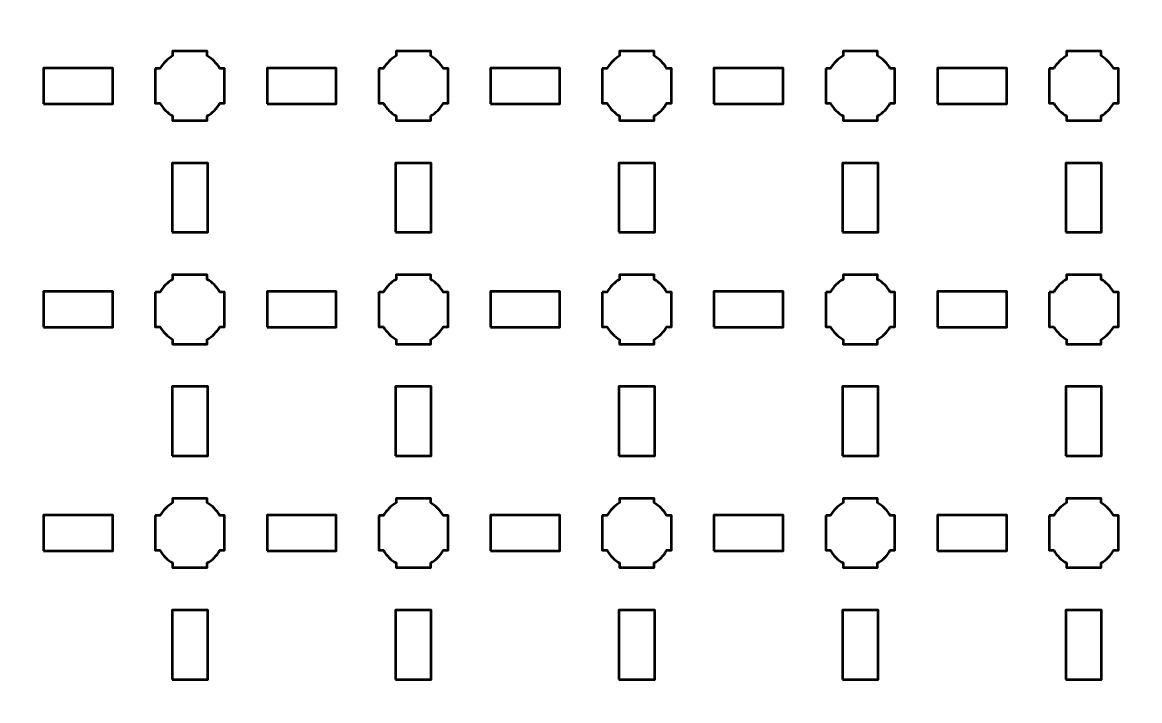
# Model space of a CAD drawing. Header units: centimetres. Extents: x -30.1 to 9.2, y -39.5 to 9.8.
# Drawn here: x -21 to -11, y -2.35 to 3.72 of the extents above; entities that cross this region are included whole.
import ezdxf

# ---------------------------------------------------------------- set-up
doc = ezdxf.new("R2010")
doc.units = ezdxf.units.CM
doc.header["$MEASUREMENT"] = 0
doc.layers.add('Layer 1', color=7, linetype='Continuous')

msp = doc.modelspace()

# ---------------------------------------------------------------- linework, layer by layer
at = {"layer": 'Layer 1', "color": 250, "lineweight": 53}
for points in [[(-20.81, 2.99), (-20.19, 2.99), (-20.19, 3.31), (-20.81, 3.31), (-20.81, 2.99)], [(-18.81, 2.99), (-18.19, 2.99), (-18.19, 3.31), (-18.81, 3.31), (-18.81, 2.99)], [(-16.81, 2.99), (-16.19, 2.99), (-16.19, 3.31), (-16.81, 3.31), (-16.81, 2.99)], [(-14.81, 2.99), (-14.19, 2.99), (-14.19, 3.31), (-14.81, 3.31), (-14.81, 2.99)], [(-12.81, 2.99), (-12.19, 2.99), (-12.19, 3.31), (-12.81, 3.31), (-12.81, 2.99)], [(-19.66, 1.84), (-19.34, 1.84), (-19.34, 2.46), (-19.66, 2.46), (-19.66, 1.84)], [(-17.66, 1.84), (-17.34, 1.84), (-17.34, 2.46), (-17.66, 2.46), (-17.66, 1.84)], [(-15.66, 1.84), (-15.34, 1.84), (-15.34, 2.46), (-15.66, 2.46), (-15.66, 1.84)], [(-13.66, 1.84), (-13.34, 1.84), (-13.34, 2.46), (-13.66, 2.46), (-13.66, 1.84)], [(-11.66, 1.84), (-11.34, 1.84), (-11.34, 2.46), (-11.66, 2.46), (-11.66, 1.84)], [(-20.81, 0.99), (-20.19, 0.99), (-20.19, 1.31), (-20.81, 1.31), (-20.81, 0.99)], [(-18.81, 0.99), (-18.19, 0.99), (-18.19, 1.31), (-18.81, 1.31), (-18.81, 0.99)], [(-16.81, 0.99), (-16.19, 0.99), (-16.19, 1.31), (-16.81, 1.31), (-16.81, 0.99)], [(-14.81, 0.99), (-14.19, 0.99), (-14.19, 1.31), (-14.81, 1.31), (-14.81, 0.99)], [(-12.81, 0.99), (-12.19, 0.99), (-12.19, 1.31), (-12.81, 1.31), (-12.81, 0.99)], [(-19.66, -0.16), (-19.34, -0.16), (-19.34, 0.46), (-19.66, 0.46), (-19.66, -0.16)], [(-17.66, -0.16), (-17.34, -0.16), (-17.34, 0.46), (-17.66, 0.46), (-17.66, -0.16)], [(-15.66, -0.16), (-15.34, -0.16), (-15.34, 0.46), (-15.66, 0.46), (-15.66, -0.16)], [(-13.66, -0.16), (-13.34, -0.16), (-13.34, 0.46), (-13.66, 0.46), (-13.66, -0.16)], [(-11.66, -0.16), (-11.34, -0.16), (-11.34, 0.46), (-11.66, 0.46), (-11.66, -0.16)], [(-20.81, -1.01), (-20.19, -1.01), (-20.19, -0.69), (-20.81, -0.69), (-20.81, -1.01)], [(-18.81, -1.01), (-18.19, -1.01), (-18.19, -0.69), (-18.81, -0.69), (-18.81, -1.01)], [(-16.81, -1.01), (-16.19, -1.01), (-16.19, -0.69), (-16.81, -0.69), (-16.81, -1.01)], [(-14.81, -1.01), (-14.19, -1.01), (-14.19, -0.69), (-14.81, -0.69), (-14.81, -1.01)], [(-12.81, -1.01), (-12.19, -1.01), (-12.19, -0.69), (-12.81, -0.69), (-12.81, -1.01)], [(-19.66, -2.16), (-19.34, -2.16), (-19.34, -1.54), (-19.66, -1.54), (-19.66, -2.16)], [(-17.66, -2.16), (-17.34, -2.16), (-17.34, -1.54), (-17.66, -1.54), (-17.66, -2.16)], [(-15.66, -2.16), (-15.34, -2.16), (-15.34, -1.54), (-15.66, -1.54), (-15.66, -2.16)], [(-13.66, -2.16), (-13.34, -2.16), (-13.34, -1.54), (-13.66, -1.54), (-13.66, -2.16)], [(-11.66, -2.16), (-11.34, -2.16), (-11.34, -1.54), (-11.66, -1.54), (-11.66, -2.16)]]:
    msp.add_lwpolyline(points, close=True, dxfattribs=at)
msp.add_open_spline([(-30.15, -39), (-30.15, -39), (-30.15, 9.3), (-30.15, 9.3), (-30.15, 9.3), (-30.15, 9.57609), (-29.92609, 9.8), (-29.65, 9.8), (-29.65, 9.8), (-29.65, 9.8), (8.65, 9.8), (8.65, 9.8), (8.65, 9.8), (8.92609, 9.8), (9.15, 9.57609), (9.15, 9.3), (9.15, 9.3), (9.15, 9.3), (9.15, -39), (9.15, -39), (9.15, -39), (9.15, -39.27609), (8.92609, -39.5), (8.65, -39.5), (8.65, -39.5), (8.65, -39.5), (-29.65, -39.5), (-29.65, -39.5), (-29.65, -39.5), (-29.92609, -39.5), (-30.15, -39.27609), (-30.15, -39)], degree=3, knots=[0, 0, 0, 0, 0.125, 0.125, 0.125, 0.125, 0.25, 0.25, 0.25, 0.25, 0.375, 0.375, 0.375, 0.375, 0.5, 0.5, 0.5, 0.5, 0.625, 0.625, 0.625, 0.625, 0.75, 0.75, 0.75, 0.75, 0.875, 0.875, 0.875, 0.875, 1, 1, 1, 1], dxfattribs=at)
at = {"layer": 'Layer 1', "lineweight": 53}
for points in [[(-19.81, 3.305), (-19.81, 3.305), (-19.76851, 3.305), (-19.76851, 3.305), (-19.76851, 3.305), (-19.74128, 3.35205), (-19.70205, 3.39128), (-19.655, 3.41851), (-19.655, 3.41851), (-19.655, 3.41851), (-19.655, 3.46), (-19.655, 3.46), (-19.655, 3.46), (-19.655, 3.46), (-19.5, 3.46), (-19.5, 3.46), (-19.5, 3.46), (-19.5, 3.46), (-19.345, 3.46), (-19.345, 3.46), (-19.345, 3.46), (-19.345, 3.46), (-19.345, 3.41851), (-19.345, 3.41851), (-19.345, 3.41851), (-19.29795, 3.39128), (-19.25872, 3.35205), (-19.23149, 3.305), (-19.23149, 3.305), (-19.23149, 3.305), (-19.19, 3.305), (-19.19, 3.305), (-19.19, 3.305), (-19.19, 3.305), (-19.19, 3.15), (-19.19, 3.15), (-19.19, 3.15), (-19.19, 3.15), (-19.19, 2.995), (-19.19, 2.995), (-19.19, 2.995), (-19.19, 2.995), (-19.23149, 2.995), (-19.23149, 2.995), (-19.23149, 2.995), (-19.25872, 2.94795), (-19.29795, 2.90872), (-19.345, 2.88149), (-19.345, 2.88149), (-19.345, 2.88149), (-19.345, 2.84), (-19.345, 2.84), (-19.345, 2.84), (-19.345, 2.84), (-19.5, 2.84), (-19.5, 2.84), (-19.5, 2.84), (-19.5, 2.84), (-19.655, 2.84), (-19.655, 2.84), (-19.655, 2.84), (-19.655, 2.84), (-19.655, 2.88149), (-19.655, 2.88149), (-19.655, 2.88149), (-19.70205, 2.90872), (-19.74128, 2.94795), (-19.76851, 2.995), (-19.76851, 2.995), (-19.76851, 2.995), (-19.81, 2.995), (-19.81, 2.995), (-19.81, 2.995), (-19.81, 2.995), (-19.81, 3.15), (-19.81, 3.15), (-19.81, 3.15), (-19.81, 3.15), (-19.81, 3.305), (-19.81, 3.305)], [(-17.81, 3.305), (-17.81, 3.305), (-17.76851, 3.305), (-17.76851, 3.305), (-17.76851, 3.305), (-17.74128, 3.35205), (-17.70205, 3.39128), (-17.655, 3.41851), (-17.655, 3.41851), (-17.655, 3.41851), (-17.655, 3.46), (-17.655, 3.46), (-17.655, 3.46), (-17.655, 3.46), (-17.5, 3.46), (-17.5, 3.46), (-17.5, 3.46), (-17.5, 3.46), (-17.345, 3.46), (-17.345, 3.46), (-17.345, 3.46), (-17.345, 3.46), (-17.345, 3.41851), (-17.345, 3.41851), (-17.345, 3.41851), (-17.29795, 3.39128), (-17.25872, 3.35205), (-17.23149, 3.305), (-17.23149, 3.305), (-17.23149, 3.305), (-17.19, 3.305), (-17.19, 3.305), (-17.19, 3.305), (-17.19, 3.305), (-17.19, 3.15), (-17.19, 3.15), (-17.19, 3.15), (-17.19, 3.15), (-17.19, 2.995), (-17.19, 2.995), (-17.19, 2.995), (-17.19, 2.995), (-17.23149, 2.995), (-17.23149, 2.995), (-17.23149, 2.995), (-17.25872, 2.94795), (-17.29795, 2.90872), (-17.345, 2.88149), (-17.345, 2.88149), (-17.345, 2.88149), (-17.345, 2.84), (-17.345, 2.84), (-17.345, 2.84), (-17.345, 2.84), (-17.5, 2.84), (-17.5, 2.84), (-17.5, 2.84), (-17.5, 2.84), (-17.655, 2.84), (-17.655, 2.84), (-17.655, 2.84), (-17.655, 2.84), (-17.655, 2.88149), (-17.655, 2.88149), (-17.655, 2.88149), (-17.70205, 2.90872), (-17.74128, 2.94795), (-17.76851, 2.995), (-17.76851, 2.995), (-17.76851, 2.995), (-17.81, 2.995), (-17.81, 2.995), (-17.81, 2.995), (-17.81, 2.995), (-17.81, 3.15), (-17.81, 3.15), (-17.81, 3.15), (-17.81, 3.15), (-17.81, 3.305), (-17.81, 3.305)], [(-15.81, 3.305), (-15.81, 3.305), (-15.76851, 3.305), (-15.76851, 3.305), (-15.76851, 3.305), (-15.74128, 3.35205), (-15.70205, 3.39128), (-15.655, 3.41851), (-15.655, 3.41851), (-15.655, 3.41851), (-15.655, 3.46), (-15.655, 3.46), (-15.655, 3.46), (-15.655, 3.46), (-15.5, 3.46), (-15.5, 3.46), (-15.5, 3.46), (-15.5, 3.46), (-15.345, 3.46), (-15.345, 3.46), (-15.345, 3.46), (-15.345, 3.46), (-15.345, 3.41851), (-15.345, 3.41851), (-15.345, 3.41851), (-15.29795, 3.39128), (-15.25872, 3.35205), (-15.23149, 3.305), (-15.23149, 3.305), (-15.23149, 3.305), (-15.19, 3.305), (-15.19, 3.305), (-15.19, 3.305), (-15.19, 3.305), (-15.19, 3.15), (-15.19, 3.15), (-15.19, 3.15), (-15.19, 3.15), (-15.19, 2.995), (-15.19, 2.995), (-15.19, 2.995), (-15.19, 2.995), (-15.23149, 2.995), (-15.23149, 2.995), (-15.23149, 2.995), (-15.25872, 2.94795), (-15.29795, 2.90872), (-15.345, 2.88149), (-15.345, 2.88149), (-15.345, 2.88149), (-15.345, 2.84), (-15.345, 2.84), (-15.345, 2.84), (-15.345, 2.84), (-15.5, 2.84), (-15.5, 2.84), (-15.5, 2.84), (-15.5, 2.84), (-15.655, 2.84), (-15.655, 2.84), (-15.655, 2.84), (-15.655, 2.84), (-15.655, 2.88149), (-15.655, 2.88149), (-15.655, 2.88149), (-15.70205, 2.90872), (-15.74128, 2.94795), (-15.76851, 2.995), (-15.76851, 2.995), (-15.76851, 2.995), (-15.81, 2.995), (-15.81, 2.995), (-15.81, 2.995), (-15.81, 2.995), (-15.81, 3.15), (-15.81, 3.15), (-15.81, 3.15), (-15.81, 3.15), (-15.81, 3.305), (-15.81, 3.305)], [(-13.81, 3.305), (-13.81, 3.305), (-13.76851, 3.305), (-13.76851, 3.305), (-13.76851, 3.305), (-13.74128, 3.35205), (-13.70205, 3.39128), (-13.655, 3.41851), (-13.655, 3.41851), (-13.655, 3.41851), (-13.655, 3.46), (-13.655, 3.46), (-13.655, 3.46), (-13.655, 3.46), (-13.5, 3.46), (-13.5, 3.46), (-13.5, 3.46), (-13.5, 3.46), (-13.345, 3.46), (-13.345, 3.46), (-13.345, 3.46), (-13.345, 3.46), (-13.345, 3.41851), (-13.345, 3.41851), (-13.345, 3.41851), (-13.29795, 3.39128), (-13.25872, 3.35205), (-13.23149, 3.305), (-13.23149, 3.305), (-13.23149, 3.305), (-13.19, 3.305), (-13.19, 3.305), (-13.19, 3.305), (-13.19, 3.305), (-13.19, 3.15), (-13.19, 3.15), (-13.19, 3.15), (-13.19, 3.15), (-13.19, 2.995), (-13.19, 2.995), (-13.19, 2.995), (-13.19, 2.995), (-13.23149, 2.995), (-13.23149, 2.995), (-13.23149, 2.995), (-13.25872, 2.94795), (-13.29795, 2.90872), (-13.345, 2.88149), (-13.345, 2.88149), (-13.345, 2.88149), (-13.345, 2.84), (-13.345, 2.84), (-13.345, 2.84), (-13.345, 2.84), (-13.5, 2.84), (-13.5, 2.84), (-13.5, 2.84), (-13.5, 2.84), (-13.655, 2.84), (-13.655, 2.84), (-13.655, 2.84), (-13.655, 2.84), (-13.655, 2.88149), (-13.655, 2.88149), (-13.655, 2.88149), (-13.70205, 2.90872), (-13.74128, 2.94795), (-13.76851, 2.995), (-13.76851, 2.995), (-13.76851, 2.995), (-13.81, 2.995), (-13.81, 2.995), (-13.81, 2.995), (-13.81, 2.995), (-13.81, 3.15), (-13.81, 3.15), (-13.81, 3.15), (-13.81, 3.15), (-13.81, 3.305), (-13.81, 3.305)], [(-11.81, 3.305), (-11.81, 3.305), (-11.76851, 3.305), (-11.76851, 3.305), (-11.76851, 3.305), (-11.74128, 3.35205), (-11.70205, 3.39128), (-11.655, 3.41851), (-11.655, 3.41851), (-11.655, 3.41851), (-11.655, 3.46), (-11.655, 3.46), (-11.655, 3.46), (-11.655, 3.46), (-11.5, 3.46), (-11.5, 3.46), (-11.5, 3.46), (-11.5, 3.46), (-11.345, 3.46), (-11.345, 3.46), (-11.345, 3.46), (-11.345, 3.46), (-11.345, 3.41851), (-11.345, 3.41851), (-11.345, 3.41851), (-11.29795, 3.39128), (-11.25872, 3.35205), (-11.23149, 3.305), (-11.23149, 3.305), (-11.23149, 3.305), (-11.19, 3.305), (-11.19, 3.305), (-11.19, 3.305), (-11.19, 3.305), (-11.19, 3.15), (-11.19, 3.15), (-11.19, 3.15), (-11.19, 3.15), (-11.19, 2.995), (-11.19, 2.995), (-11.19, 2.995), (-11.19, 2.995), (-11.23149, 2.995), (-11.23149, 2.995), (-11.23149, 2.995), (-11.25872, 2.94795), (-11.29795, 2.90872), (-11.345, 2.88149), (-11.345, 2.88149), (-11.345, 2.88149), (-11.345, 2.84), (-11.345, 2.84), (-11.345, 2.84), (-11.345, 2.84), (-11.5, 2.84), (-11.5, 2.84), (-11.5, 2.84), (-11.5, 2.84), (-11.655, 2.84), (-11.655, 2.84), (-11.655, 2.84), (-11.655, 2.84), (-11.655, 2.88149), (-11.655, 2.88149), (-11.655, 2.88149), (-11.70205, 2.90872), (-11.74128, 2.94795), (-11.76851, 2.995), (-11.76851, 2.995), (-11.76851, 2.995), (-11.81, 2.995), (-11.81, 2.995), (-11.81, 2.995), (-11.81, 2.995), (-11.81, 3.15), (-11.81, 3.15), (-11.81, 3.15), (-11.81, 3.15), (-11.81, 3.305), (-11.81, 3.305)], [(-19.81, 1.305), (-19.81, 1.305), (-19.76851, 1.305), (-19.76851, 1.305), (-19.76851, 1.305), (-19.74128, 1.35205), (-19.70205, 1.39128), (-19.655, 1.41851), (-19.655, 1.41851), (-19.655, 1.41851), (-19.655, 1.46), (-19.655, 1.46), (-19.655, 1.46), (-19.655, 1.46), (-19.5, 1.46), (-19.5, 1.46), (-19.5, 1.46), (-19.5, 1.46), (-19.345, 1.46), (-19.345, 1.46), (-19.345, 1.46), (-19.345, 1.46), (-19.345, 1.41851), (-19.345, 1.41851), (-19.345, 1.41851), (-19.29795, 1.39128), (-19.25872, 1.35205), (-19.23149, 1.305), (-19.23149, 1.305), (-19.23149, 1.305), (-19.19, 1.305), (-19.19, 1.305), (-19.19, 1.305), (-19.19, 1.305), (-19.19, 1.15), (-19.19, 1.15), (-19.19, 1.15), (-19.19, 1.15), (-19.19, 0.995), (-19.19, 0.995), (-19.19, 0.995), (-19.19, 0.995), (-19.23149, 0.995), (-19.23149, 0.995), (-19.23149, 0.995), (-19.25872, 0.94795), (-19.29795, 0.90872), (-19.345, 0.88149), (-19.345, 0.88149), (-19.345, 0.88149), (-19.345, 0.84), (-19.345, 0.84), (-19.345, 0.84), (-19.345, 0.84), (-19.5, 0.84), (-19.5, 0.84), (-19.5, 0.84), (-19.5, 0.84), (-19.655, 0.84), (-19.655, 0.84), (-19.655, 0.84), (-19.655, 0.84), (-19.655, 0.88149), (-19.655, 0.88149), (-19.655, 0.88149), (-19.70205, 0.90872), (-19.74128, 0.94795), (-19.76851, 0.995), (-19.76851, 0.995), (-19.76851, 0.995), (-19.81, 0.995), (-19.81, 0.995), (-19.81, 0.995), (-19.81, 0.995), (-19.81, 1.15), (-19.81, 1.15), (-19.81, 1.15), (-19.81, 1.15), (-19.81, 1.305), (-19.81, 1.305)], [(-17.81, 1.305), (-17.81, 1.305), (-17.76851, 1.305), (-17.76851, 1.305), (-17.76851, 1.305), (-17.74128, 1.35205), (-17.70205, 1.39128), (-17.655, 1.41851), (-17.655, 1.41851), (-17.655, 1.41851), (-17.655, 1.46), (-17.655, 1.46), (-17.655, 1.46), (-17.655, 1.46), (-17.5, 1.46), (-17.5, 1.46), (-17.5, 1.46), (-17.5, 1.46), (-17.345, 1.46), (-17.345, 1.46), (-17.345, 1.46), (-17.345, 1.46), (-17.345, 1.41851), (-17.345, 1.41851), (-17.345, 1.41851), (-17.29795, 1.39128), (-17.25872, 1.35205), (-17.23149, 1.305), (-17.23149, 1.305), (-17.23149, 1.305), (-17.19, 1.305), (-17.19, 1.305), (-17.19, 1.305), (-17.19, 1.305), (-17.19, 1.15), (-17.19, 1.15), (-17.19, 1.15), (-17.19, 1.15), (-17.19, 0.995), (-17.19, 0.995), (-17.19, 0.995), (-17.19, 0.995), (-17.23149, 0.995), (-17.23149, 0.995), (-17.23149, 0.995), (-17.25872, 0.94795), (-17.29795, 0.90872), (-17.345, 0.88149), (-17.345, 0.88149), (-17.345, 0.88149), (-17.345, 0.84), (-17.345, 0.84), (-17.345, 0.84), (-17.345, 0.84), (-17.5, 0.84), (-17.5, 0.84), (-17.5, 0.84), (-17.5, 0.84), (-17.655, 0.84), (-17.655, 0.84), (-17.655, 0.84), (-17.655, 0.84), (-17.655, 0.88149), (-17.655, 0.88149), (-17.655, 0.88149), (-17.70205, 0.90872), (-17.74128, 0.94795), (-17.76851, 0.995), (-17.76851, 0.995), (-17.76851, 0.995), (-17.81, 0.995), (-17.81, 0.995), (-17.81, 0.995), (-17.81, 0.995), (-17.81, 1.15), (-17.81, 1.15), (-17.81, 1.15), (-17.81, 1.15), (-17.81, 1.305), (-17.81, 1.305)], [(-15.81, 1.305), (-15.81, 1.305), (-15.76851, 1.305), (-15.76851, 1.305), (-15.76851, 1.305), (-15.74128, 1.35205), (-15.70205, 1.39128), (-15.655, 1.41851), (-15.655, 1.41851), (-15.655, 1.41851), (-15.655, 1.46), (-15.655, 1.46), (-15.655, 1.46), (-15.655, 1.46), (-15.5, 1.46), (-15.5, 1.46), (-15.5, 1.46), (-15.5, 1.46), (-15.345, 1.46), (-15.345, 1.46), (-15.345, 1.46), (-15.345, 1.46), (-15.345, 1.41851), (-15.345, 1.41851), (-15.345, 1.41851), (-15.29795, 1.39128), (-15.25872, 1.35205), (-15.23149, 1.305), (-15.23149, 1.305), (-15.23149, 1.305), (-15.19, 1.305), (-15.19, 1.305), (-15.19, 1.305), (-15.19, 1.305), (-15.19, 1.15), (-15.19, 1.15), (-15.19, 1.15), (-15.19, 1.15), (-15.19, 0.995), (-15.19, 0.995), (-15.19, 0.995), (-15.19, 0.995), (-15.23149, 0.995), (-15.23149, 0.995), (-15.23149, 0.995), (-15.25872, 0.94795), (-15.29795, 0.90872), (-15.345, 0.88149), (-15.345, 0.88149), (-15.345, 0.88149), (-15.345, 0.84), (-15.345, 0.84), (-15.345, 0.84), (-15.345, 0.84), (-15.5, 0.84), (-15.5, 0.84), (-15.5, 0.84), (-15.5, 0.84), (-15.655, 0.84), (-15.655, 0.84), (-15.655, 0.84), (-15.655, 0.84), (-15.655, 0.88149), (-15.655, 0.88149), (-15.655, 0.88149), (-15.70205, 0.90872), (-15.74128, 0.94795), (-15.76851, 0.995), (-15.76851, 0.995), (-15.76851, 0.995), (-15.81, 0.995), (-15.81, 0.995), (-15.81, 0.995), (-15.81, 0.995), (-15.81, 1.15), (-15.81, 1.15), (-15.81, 1.15), (-15.81, 1.15), (-15.81, 1.305), (-15.81, 1.305)], [(-13.81, 1.305), (-13.81, 1.305), (-13.76851, 1.305), (-13.76851, 1.305), (-13.76851, 1.305), (-13.74128, 1.35205), (-13.70205, 1.39128), (-13.655, 1.41851), (-13.655, 1.41851), (-13.655, 1.41851), (-13.655, 1.46), (-13.655, 1.46), (-13.655, 1.46), (-13.655, 1.46), (-13.5, 1.46), (-13.5, 1.46), (-13.5, 1.46), (-13.5, 1.46), (-13.345, 1.46), (-13.345, 1.46), (-13.345, 1.46), (-13.345, 1.46), (-13.345, 1.41851), (-13.345, 1.41851), (-13.345, 1.41851), (-13.29795, 1.39128), (-13.25872, 1.35205), (-13.23149, 1.305), (-13.23149, 1.305), (-13.23149, 1.305), (-13.19, 1.305), (-13.19, 1.305), (-13.19, 1.305), (-13.19, 1.305), (-13.19, 1.15), (-13.19, 1.15), (-13.19, 1.15), (-13.19, 1.15), (-13.19, 0.995), (-13.19, 0.995), (-13.19, 0.995), (-13.19, 0.995), (-13.23149, 0.995), (-13.23149, 0.995), (-13.23149, 0.995), (-13.25872, 0.94795), (-13.29795, 0.90872), (-13.345, 0.88149), (-13.345, 0.88149), (-13.345, 0.88149), (-13.345, 0.84), (-13.345, 0.84), (-13.345, 0.84), (-13.345, 0.84), (-13.5, 0.84), (-13.5, 0.84), (-13.5, 0.84), (-13.5, 0.84), (-13.655, 0.84), (-13.655, 0.84), (-13.655, 0.84), (-13.655, 0.84), (-13.655, 0.88149), (-13.655, 0.88149), (-13.655, 0.88149), (-13.70205, 0.90872), (-13.74128, 0.94795), (-13.76851, 0.995), (-13.76851, 0.995), (-13.76851, 0.995), (-13.81, 0.995), (-13.81, 0.995), (-13.81, 0.995), (-13.81, 0.995), (-13.81, 1.15), (-13.81, 1.15), (-13.81, 1.15), (-13.81, 1.15), (-13.81, 1.305), (-13.81, 1.305)], [(-11.81, 1.305), (-11.81, 1.305), (-11.76851, 1.305), (-11.76851, 1.305), (-11.76851, 1.305), (-11.74128, 1.35205), (-11.70205, 1.39128), (-11.655, 1.41851), (-11.655, 1.41851), (-11.655, 1.41851), (-11.655, 1.46), (-11.655, 1.46), (-11.655, 1.46), (-11.655, 1.46), (-11.5, 1.46), (-11.5, 1.46), (-11.5, 1.46), (-11.5, 1.46), (-11.345, 1.46), (-11.345, 1.46), (-11.345, 1.46), (-11.345, 1.46), (-11.345, 1.41851), (-11.345, 1.41851), (-11.345, 1.41851), (-11.29795, 1.39128), (-11.25872, 1.35205), (-11.23149, 1.305), (-11.23149, 1.305), (-11.23149, 1.305), (-11.19, 1.305), (-11.19, 1.305), (-11.19, 1.305), (-11.19, 1.305), (-11.19, 1.15), (-11.19, 1.15), (-11.19, 1.15), (-11.19, 1.15), (-11.19, 0.995), (-11.19, 0.995), (-11.19, 0.995), (-11.19, 0.995), (-11.23149, 0.995), (-11.23149, 0.995), (-11.23149, 0.995), (-11.25872, 0.94795), (-11.29795, 0.90872), (-11.345, 0.88149), (-11.345, 0.88149), (-11.345, 0.88149), (-11.345, 0.84), (-11.345, 0.84), (-11.345, 0.84), (-11.345, 0.84), (-11.5, 0.84), (-11.5, 0.84), (-11.5, 0.84), (-11.5, 0.84), (-11.655, 0.84), (-11.655, 0.84), (-11.655, 0.84), (-11.655, 0.84), (-11.655, 0.88149), (-11.655, 0.88149), (-11.655, 0.88149), (-11.70205, 0.90872), (-11.74128, 0.94795), (-11.76851, 0.995), (-11.76851, 0.995), (-11.76851, 0.995), (-11.81, 0.995), (-11.81, 0.995), (-11.81, 0.995), (-11.81, 0.995), (-11.81, 1.15), (-11.81, 1.15), (-11.81, 1.15), (-11.81, 1.15), (-11.81, 1.305), (-11.81, 1.305)], [(-19.81, -0.695), (-19.81, -0.695), (-19.76851, -0.695), (-19.76851, -0.695), (-19.76851, -0.695), (-19.74128, -0.64795), (-19.70205, -0.60872), (-19.655, -0.58149), (-19.655, -0.58149), (-19.655, -0.58149), (-19.655, -0.54), (-19.655, -0.54), (-19.655, -0.54), (-19.655, -0.54), (-19.5, -0.54), (-19.5, -0.54), (-19.5, -0.54), (-19.5, -0.54), (-19.345, -0.54), (-19.345, -0.54), (-19.345, -0.54), (-19.345, -0.54), (-19.345, -0.58149), (-19.345, -0.58149), (-19.345, -0.58149), (-19.29795, -0.60872), (-19.25872, -0.64795), (-19.23149, -0.695), (-19.23149, -0.695), (-19.23149, -0.695), (-19.19, -0.695), (-19.19, -0.695), (-19.19, -0.695), (-19.19, -0.695), (-19.19, -0.85), (-19.19, -0.85), (-19.19, -0.85), (-19.19, -0.85), (-19.19, -1.005), (-19.19, -1.005), (-19.19, -1.005), (-19.19, -1.005), (-19.23149, -1.005), (-19.23149, -1.005), (-19.23149, -1.005), (-19.25872, -1.05205), (-19.29795, -1.09128), (-19.345, -1.11851), (-19.345, -1.11851), (-19.345, -1.11851), (-19.345, -1.16), (-19.345, -1.16), (-19.345, -1.16), (-19.345, -1.16), (-19.5, -1.16), (-19.5, -1.16), (-19.5, -1.16), (-19.5, -1.16), (-19.655, -1.16), (-19.655, -1.16), (-19.655, -1.16), (-19.655, -1.16), (-19.655, -1.11851), (-19.655, -1.11851), (-19.655, -1.11851), (-19.70205, -1.09128), (-19.74128, -1.05205), (-19.76851, -1.005), (-19.76851, -1.005), (-19.76851, -1.005), (-19.81, -1.005), (-19.81, -1.005), (-19.81, -1.005), (-19.81, -1.005), (-19.81, -0.85), (-19.81, -0.85), (-19.81, -0.85), (-19.81, -0.85), (-19.81, -0.695), (-19.81, -0.695)], [(-17.81, -0.695), (-17.81, -0.695), (-17.76851, -0.695), (-17.76851, -0.695), (-17.76851, -0.695), (-17.74128, -0.64795), (-17.70205, -0.60872), (-17.655, -0.58149), (-17.655, -0.58149), (-17.655, -0.58149), (-17.655, -0.54), (-17.655, -0.54), (-17.655, -0.54), (-17.655, -0.54), (-17.5, -0.54), (-17.5, -0.54), (-17.5, -0.54), (-17.5, -0.54), (-17.345, -0.54), (-17.345, -0.54), (-17.345, -0.54), (-17.345, -0.54), (-17.345, -0.58149), (-17.345, -0.58149), (-17.345, -0.58149), (-17.29795, -0.60872), (-17.25872, -0.64795), (-17.23149, -0.695), (-17.23149, -0.695), (-17.23149, -0.695), (-17.19, -0.695), (-17.19, -0.695), (-17.19, -0.695), (-17.19, -0.695), (-17.19, -0.85), (-17.19, -0.85), (-17.19, -0.85), (-17.19, -0.85), (-17.19, -1.005), (-17.19, -1.005), (-17.19, -1.005), (-17.19, -1.005), (-17.23149, -1.005), (-17.23149, -1.005), (-17.23149, -1.005), (-17.25872, -1.05205), (-17.29795, -1.09128), (-17.345, -1.11851), (-17.345, -1.11851), (-17.345, -1.11851), (-17.345, -1.16), (-17.345, -1.16), (-17.345, -1.16), (-17.345, -1.16), (-17.5, -1.16), (-17.5, -1.16), (-17.5, -1.16), (-17.5, -1.16), (-17.655, -1.16), (-17.655, -1.16), (-17.655, -1.16), (-17.655, -1.16), (-17.655, -1.11851), (-17.655, -1.11851), (-17.655, -1.11851), (-17.70205, -1.09128), (-17.74128, -1.05205), (-17.76851, -1.005), (-17.76851, -1.005), (-17.76851, -1.005), (-17.81, -1.005), (-17.81, -1.005), (-17.81, -1.005), (-17.81, -1.005), (-17.81, -0.85), (-17.81, -0.85), (-17.81, -0.85), (-17.81, -0.85), (-17.81, -0.695), (-17.81, -0.695)], [(-15.81, -0.695), (-15.81, -0.695), (-15.76851, -0.695), (-15.76851, -0.695), (-15.76851, -0.695), (-15.74128, -0.64795), (-15.70205, -0.60872), (-15.655, -0.58149), (-15.655, -0.58149), (-15.655, -0.58149), (-15.655, -0.54), (-15.655, -0.54), (-15.655, -0.54), (-15.655, -0.54), (-15.5, -0.54), (-15.5, -0.54), (-15.5, -0.54), (-15.5, -0.54), (-15.345, -0.54), (-15.345, -0.54), (-15.345, -0.54), (-15.345, -0.54), (-15.345, -0.58149), (-15.345, -0.58149), (-15.345, -0.58149), (-15.29795, -0.60872), (-15.25872, -0.64795), (-15.23149, -0.695), (-15.23149, -0.695), (-15.23149, -0.695), (-15.19, -0.695), (-15.19, -0.695), (-15.19, -0.695), (-15.19, -0.695), (-15.19, -0.85), (-15.19, -0.85), (-15.19, -0.85), (-15.19, -0.85), (-15.19, -1.005), (-15.19, -1.005), (-15.19, -1.005), (-15.19, -1.005), (-15.23149, -1.005), (-15.23149, -1.005), (-15.23149, -1.005), (-15.25872, -1.05205), (-15.29795, -1.09128), (-15.345, -1.11851), (-15.345, -1.11851), (-15.345, -1.11851), (-15.345, -1.16), (-15.345, -1.16), (-15.345, -1.16), (-15.345, -1.16), (-15.5, -1.16), (-15.5, -1.16), (-15.5, -1.16), (-15.5, -1.16), (-15.655, -1.16), (-15.655, -1.16), (-15.655, -1.16), (-15.655, -1.16), (-15.655, -1.11851), (-15.655, -1.11851), (-15.655, -1.11851), (-15.70205, -1.09128), (-15.74128, -1.05205), (-15.76851, -1.005), (-15.76851, -1.005), (-15.76851, -1.005), (-15.81, -1.005), (-15.81, -1.005), (-15.81, -1.005), (-15.81, -1.005), (-15.81, -0.85), (-15.81, -0.85), (-15.81, -0.85), (-15.81, -0.85), (-15.81, -0.695), (-15.81, -0.695)], [(-13.81, -0.695), (-13.81, -0.695), (-13.76851, -0.695), (-13.76851, -0.695), (-13.76851, -0.695), (-13.74128, -0.64795), (-13.70205, -0.60872), (-13.655, -0.58149), (-13.655, -0.58149), (-13.655, -0.58149), (-13.655, -0.54), (-13.655, -0.54), (-13.655, -0.54), (-13.655, -0.54), (-13.5, -0.54), (-13.5, -0.54), (-13.5, -0.54), (-13.5, -0.54), (-13.345, -0.54), (-13.345, -0.54), (-13.345, -0.54), (-13.345, -0.54), (-13.345, -0.58149), (-13.345, -0.58149), (-13.345, -0.58149), (-13.29795, -0.60872), (-13.25872, -0.64795), (-13.23149, -0.695), (-13.23149, -0.695), (-13.23149, -0.695), (-13.19, -0.695), (-13.19, -0.695), (-13.19, -0.695), (-13.19, -0.695), (-13.19, -0.85), (-13.19, -0.85), (-13.19, -0.85), (-13.19, -0.85), (-13.19, -1.005), (-13.19, -1.005), (-13.19, -1.005), (-13.19, -1.005), (-13.23149, -1.005), (-13.23149, -1.005), (-13.23149, -1.005), (-13.25872, -1.05205), (-13.29795, -1.09128), (-13.345, -1.11851), (-13.345, -1.11851), (-13.345, -1.11851), (-13.345, -1.16), (-13.345, -1.16), (-13.345, -1.16), (-13.345, -1.16), (-13.5, -1.16), (-13.5, -1.16), (-13.5, -1.16), (-13.5, -1.16), (-13.655, -1.16), (-13.655, -1.16), (-13.655, -1.16), (-13.655, -1.16), (-13.655, -1.11851), (-13.655, -1.11851), (-13.655, -1.11851), (-13.70205, -1.09128), (-13.74128, -1.05205), (-13.76851, -1.005), (-13.76851, -1.005), (-13.76851, -1.005), (-13.81, -1.005), (-13.81, -1.005), (-13.81, -1.005), (-13.81, -1.005), (-13.81, -0.85), (-13.81, -0.85), (-13.81, -0.85), (-13.81, -0.85), (-13.81, -0.695), (-13.81, -0.695)], [(-11.81, -0.695), (-11.81, -0.695), (-11.76851, -0.695), (-11.76851, -0.695), (-11.76851, -0.695), (-11.74128, -0.64795), (-11.70205, -0.60872), (-11.655, -0.58149), (-11.655, -0.58149), (-11.655, -0.58149), (-11.655, -0.54), (-11.655, -0.54), (-11.655, -0.54), (-11.655, -0.54), (-11.5, -0.54), (-11.5, -0.54), (-11.5, -0.54), (-11.5, -0.54), (-11.345, -0.54), (-11.345, -0.54), (-11.345, -0.54), (-11.345, -0.54), (-11.345, -0.58149), (-11.345, -0.58149), (-11.345, -0.58149), (-11.29795, -0.60872), (-11.25872, -0.64795), (-11.23149, -0.695), (-11.23149, -0.695), (-11.23149, -0.695), (-11.19, -0.695), (-11.19, -0.695), (-11.19, -0.695), (-11.19, -0.695), (-11.19, -0.85), (-11.19, -0.85), (-11.19, -0.85), (-11.19, -0.85), (-11.19, -1.005), (-11.19, -1.005), (-11.19, -1.005), (-11.19, -1.005), (-11.23149, -1.005), (-11.23149, -1.005), (-11.23149, -1.005), (-11.25872, -1.05205), (-11.29795, -1.09128), (-11.345, -1.11851), (-11.345, -1.11851), (-11.345, -1.11851), (-11.345, -1.16), (-11.345, -1.16), (-11.345, -1.16), (-11.345, -1.16), (-11.5, -1.16), (-11.5, -1.16), (-11.5, -1.16), (-11.5, -1.16), (-11.655, -1.16), (-11.655, -1.16), (-11.655, -1.16), (-11.655, -1.16), (-11.655, -1.11851), (-11.655, -1.11851), (-11.655, -1.11851), (-11.70205, -1.09128), (-11.74128, -1.05205), (-11.76851, -1.005), (-11.76851, -1.005), (-11.76851, -1.005), (-11.81, -1.005), (-11.81, -1.005), (-11.81, -1.005), (-11.81, -1.005), (-11.81, -0.85), (-11.81, -0.85), (-11.81, -0.85), (-11.81, -0.85), (-11.81, -0.695), (-11.81, -0.695)]]:
    msp.add_open_spline(points, degree=3, knots=[0, 0, 0, 0, 0.05, 0.05, 0.05, 0.05, 0.1, 0.1, 0.1, 0.1, 0.15, 0.15, 0.15, 0.15, 0.2, 0.2, 0.2, 0.2, 0.25, 0.25, 0.25, 0.25, 0.3, 0.3, 0.3, 0.3, 0.35, 0.35, 0.35, 0.35, 0.4, 0.4, 0.4, 0.4, 0.45, 0.45, 0.45, 0.45, 0.5, 0.5, 0.5, 0.5, 0.55, 0.55, 0.55, 0.55, 0.6, 0.6, 0.6, 0.6, 0.65, 0.65, 0.65, 0.65, 0.7, 0.7, 0.7, 0.7, 0.75, 0.75, 0.75, 0.75, 0.8, 0.8, 0.8, 0.8, 0.85, 0.85, 0.85, 0.85, 0.9, 0.9, 0.9, 0.9, 0.95, 0.95, 0.95, 0.95, 1, 1, 1, 1], dxfattribs=at)

doc.saveas('drawing.dxf')
